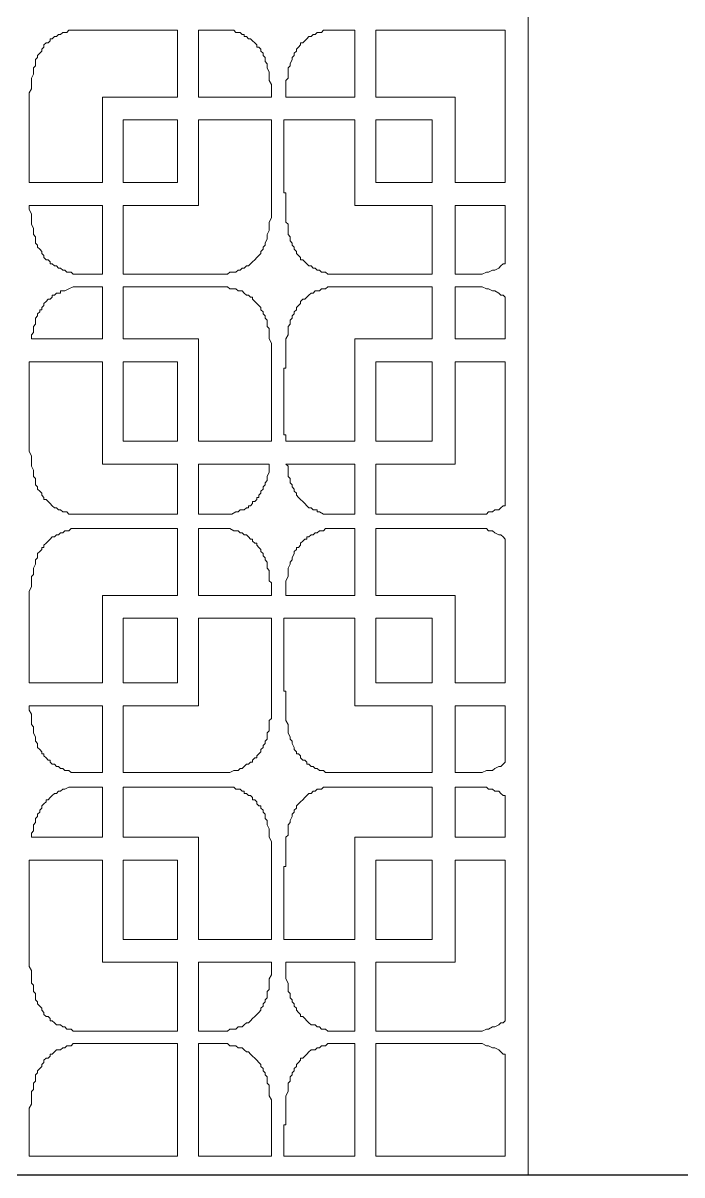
# Model space of a CAD drawing. Extents: x -66030 to 95157, y -13132 to 45879.
# Drawn here: x 64594 to 65827, y 24423 to 26581 of the extents above; entities that cross this region are included whole.
import ezdxf

# ---------------------------------------------------------------- set-up
doc = ezdxf.new("R2010")
doc.units = 0
doc.header["$LTSCALE"] = 100
doc.header["$MEASUREMENT"] = 0
doc.layers.get('0').update_dxf_attribs({"linetype": 'CONTINUOUS'})
doc.layers.add('3', color=11, linetype='CONTINUOUS')

msp = doc.modelspace()

# ---------------------------------------------------------------- linework, layer by layer
at = {"lineweight": 0}
for points in [[(65531.4, 28258.2), (65539.2, 28258.2), (65539.2, 24422.6), (65531.4, 24422.6), (65531.4, 24422.6), (63648.7, 24422.6), (63648.7, 24422.6), (63648.7, 28258.2), (63648.7, 28258.2), (65531.4, 28258.2), (65531.4, 28258.2)], [(64605.7, 26281.8), (64605.7, 26418.5), (64605.7, 26418.5), (64605.7, 26449.8), (64609.6, 26457.6), (64609.6, 26465.4), (64609.6, 26473.2), (64609.6, 26477.1), (64613.5, 26484.9), (64613.5, 26488.8), (64613.5, 26496.6), (64617.4, 26500.5), (64617.4, 26504.5), (64617.4, 26512.3), (64621.3, 26516.2), (64621.3, 26520.1), (64625.2, 26524), (64629.1, 26527.9), (64629.1, 26531.8), (64633, 26535.7), (64633, 26539.6), (64636.9, 26543.5), (64640.8, 26543.5), (64644.7, 26547.4), (64644.7, 26551.3), (64648.6, 26551.3), (64652.5, 26555.2), (64656.5, 26555.2), (64660.4, 26559.1), (64664.3, 26559.1), (64668.2, 26563), (64672.1, 26563), (64676, 26563), (64679.9, 26567), (64683.8, 26567), (64687.7, 26567), (64746.3, 26567), (64883, 26567), (64883, 26442), (64742.4, 26442), (64742.4, 26281.8), (64605.7, 26281.8)], [(65058.8, 26457.6), (65058.8, 26442), (64922.1, 26442), (64922.1, 26567), (64976.7, 26567), (64980.7, 26567), (64988.5, 26567), (64992.4, 26563), (64996.3, 26563), (65000.2, 26563), (65004.1, 26559.1), (65008, 26559.1), (65008, 26555.2), (65011.9, 26555.2), (65015.8, 26551.3), (65019.7, 26551.3), (65023.6, 26547.4), (65023.6, 26547.4), (65027.5, 26543.5), (65031.4, 26539.6), (65031.4, 26535.7), (65035.3, 26535.7), (65039.2, 26531.8), (65039.2, 26527.9), (65043.1, 26524), (65043.1, 26520.1), (65047.1, 26516.2), (65047.1, 26508.4), (65051, 26504.5), (65051, 26500.5), (65051, 26496.6), (65054.9, 26488.8), (65054.9, 26484.9), (65054.9, 26477.1), (65054.9, 26473.2), (65058.8, 26465.4), (65058.8, 26457.6)], [(65215, 26567), (65164.2, 26567), (65160.3, 26567), (65156.4, 26567), (65152.5, 26563), (65148.6, 26563), (65144.7, 26563), (65140.8, 26559.1), (65136.9, 26559.1), (65133, 26555.2), (65129.1, 26555.2), (65125.2, 26551.3), (65125.2, 26551.3), (65121.3, 26547.4), (65117.4, 26543.5), (65113.5, 26543.5), (65113.5, 26539.6), (65109.5, 26535.7), (65105.6, 26531.8), (65105.6, 26527.9), (65101.7, 26524), (65101.7, 26520.1), (65097.8, 26516.2), (65097.8, 26512.3), (65093.9, 26504.5), (65093.9, 26500.5), (65090, 26496.6), (65090, 26488.8), (65090, 26484.9), (65090, 26477.1), (65086.1, 26473.2), (65086.1, 26465.4), (65086.1, 26457.6), (65086.1, 26449.8), (65086.1, 26442), (65215, 26442), (65215, 26567)], [(65496.2, 26567), (65496.2, 26281.8), (65402.5, 26281.8), (65402.5, 26442), (65254.1, 26442), (65254.1, 26567), (65496.2, 26567)], [(65058.8, 26399), (65058.8, 26223.2), (65058.8, 26215.4), (65054.9, 26207.6), (65054.9, 26203.7), (65054.9, 26195.9), (65054.9, 26192), (65051, 26184.2), (65051, 26180.3), (65051, 26176.4), (65047.1, 26168.5), (65047.1, 26164.6), (65043.1, 26160.7), (65043.1, 26156.8), (65039.2, 26152.9), (65039.2, 26149), (65035.3, 26145.1), (65031.4, 26141.2), (65031.4, 26141.2), (65027.5, 26137.3), (65023.6, 26133.4), (65023.6, 26133.4), (65019.7, 26129.5), (65015.8, 26125.6), (65011.9, 26125.6), (65008, 26121.7), (65008, 26121.7), (65004.1, 26121.7), (65000.2, 26117.8), (64996.3, 26117.8), (64992.4, 26113.9), (64988.5, 26113.9), (64980.7, 26113.9), (64976.7, 26110), (64918.2, 26110), (64781.4, 26110), (64781.4, 26238.8), (64922.1, 26238.8), (64922.1, 26399), (65058.8, 26399)], [(64781.4, 26399), (64883, 26399), (64883, 26281.8), (64781.4, 26281.8), (64781.4, 26399)], [(65082.2, 26262.3), (65082.2, 26399), (65215, 26399), (65215, 26238.8), (65359.5, 26238.8), (65359.5, 26110), (65226.7, 26110), (65164.2, 26110), (65160.3, 26113.9), (65156.4, 26113.9), (65152.5, 26113.9), (65148.6, 26117.8), (65144.7, 26117.8), (65140.8, 26121.7), (65136.9, 26121.7), (65133, 26125.6), (65129.1, 26125.6), (65125.2, 26129.5), (65125.2, 26129.5), (65121.3, 26133.4), (65117.4, 26137.3), (65113.5, 26137.3), (65113.5, 26141.2), (65109.5, 26145.1), (65105.6, 26149), (65105.6, 26152.9), (65101.7, 26156.8), (65101.7, 26160.7), (65097.8, 26164.6), (65097.8, 26168.5), (65093.9, 26172.4), (65093.9, 26180.3), (65090, 26184.2), (65090, 26188.1), (65090, 26195.9), (65090, 26203.7), (65086.1, 26207.6), (65086.1, 26215.4), (65086.1, 26223.2), (65086.1, 26231), (65086.1, 26262.3), (65082.2, 26262.3)], [(65254.1, 26399), (65254.1, 26281.8), (65359.5, 26281.8), (65359.5, 26399), (65254.1, 26399)], [(64605.7, 26231), (64609.6, 26223.2), (64609.6, 26215.4), (64609.6, 26207.6), (64609.6, 26203.7), (64613.5, 26195.9), (64613.5, 26188.1), (64613.5, 26184.2), (64617.4, 26180.3), (64617.4, 26172.4), (64617.4, 26168.5), (64621.3, 26164.6), (64621.3, 26160.7), (64625.2, 26156.8), (64629.1, 26152.9), (64629.1, 26149), (64633, 26145.1), (64633, 26141.2), (64636.9, 26137.3), (64640.8, 26137.3), (64644.7, 26133.4), (64644.7, 26129.5), (64648.6, 26129.5), (64652.5, 26125.6), (64656.5, 26125.6), (64660.4, 26121.7), (64664.3, 26121.7), (64668.2, 26117.8), (64672.1, 26117.8), (64676, 26113.9), (64679.9, 26113.9), (64683.8, 26113.9), (64687.7, 26110), (64742.4, 26110), (64742.4, 26238.8), (64605.7, 26238.8), (64605.7, 26231)], [(65496.2, 26238.8), (65496.2, 26129.5), (65496.2, 26129.5), (65492.3, 26129.5), (65488.4, 26125.6), (65484.5, 26121.7), (65476.7, 26117.8), (65472.8, 26117.8), (65465, 26113.9), (65461.1, 26113.9), (65453.3, 26110), (65402.5, 26110), (65402.5, 26238.8), (65496.2, 26238.8)], [(64742.4, 26086.5), (64687.7, 26086.5), (64679.9, 26082.6), (64672.1, 26078.7), (64668.2, 26078.7), (64664.3, 26078.7), (64664.3, 26074.8), (64660.4, 26074.8), (64656.5, 26074.8), (64652.5, 26070.9), (64648.6, 26070.9), (64648.6, 26067), (64644.7, 26063.1), (64640.8, 26063.1), (64636.9, 26059.2), (64636.9, 26059.2), (64633, 26055.3), (64633, 26051.4), (64629.1, 26047.5), (64629.1, 26043.6), (64625.2, 26043.6), (64625.2, 26039.6), (64621.3, 26035.7), (64621.3, 26031.8), (64617.4, 26027.9), (64617.4, 26020.1), (64617.4, 26016.2), (64613.5, 26012.3), (64613.5, 26008.4), (64613.5, 26000.6), (64609.6, 25996.7), (64609.6, 25988.9), (64742.4, 25988.9), (64742.4, 26086.5)], [(65058.8, 25977.1), (65058.8, 25797.5), (64922.1, 25797.5), (64922.1, 25988.9), (64781.4, 25988.9), (64781.4, 26086.5), (64918.2, 26086.5), (64976.7, 26086.5), (64980.7, 26082.6), (64988.5, 26082.6), (64992.4, 26082.6), (64996.3, 26078.7), (65000.2, 26078.7), (65004.1, 26078.7), (65008, 26074.8), (65008, 26074.8), (65011.9, 26070.9), (65015.8, 26070.9), (65019.7, 26067), (65023.6, 26067), (65023.6, 26063.1), (65027.5, 26059.2), (65031.4, 26055.3), (65031.4, 26055.3), (65035.3, 26051.4), (65039.2, 26047.5), (65039.2, 26043.6), (65043.1, 26039.6), (65043.1, 26035.7), (65047.1, 26031.8), (65047.1, 26027.9), (65051, 26024), (65051, 26016.2), (65051, 26012.3), (65054.9, 26008.4), (65054.9, 26000.6), (65054.9, 25996.7), (65054.9, 25988.9), (65058.8, 25981.1), (65058.8, 25977.1)], [(65082.2, 25809.2), (65082.2, 25934.2), (65086.1, 25934.2), (65086.1, 25965.4), (65086.1, 25973.2), (65086.1, 25981.1), (65086.1, 25988.9), (65090, 25996.7), (65090, 26000.6), (65090, 26008.4), (65090, 26012.3), (65093.9, 26016.2), (65093.9, 26024), (65097.8, 26027.9), (65097.8, 26031.8), (65101.7, 26035.7), (65101.7, 26039.6), (65105.6, 26043.6), (65105.6, 26047.5), (65109.5, 26051.4), (65113.5, 26055.3), (65113.5, 26059.2), (65117.4, 26063.1), (65121.3, 26063.1), (65125.2, 26067), (65125.2, 26067), (65129.1, 26070.9), (65133, 26074.8), (65136.9, 26074.8), (65140.8, 26078.7), (65144.7, 26078.7), (65148.6, 26078.7), (65152.5, 26082.6), (65156.4, 26082.6), (65160.3, 26082.6), (65164.2, 26086.5), (65226.7, 26086.5), (65359.5, 26086.5), (65359.5, 25988.9), (65215, 25988.9), (65215, 25797.5), (65086.1, 25797.5), (65086.1, 25809.2), (65082.2, 25809.2)], [(65496.2, 26067), (65496.2, 25988.9), (65402.5, 25988.9), (65402.5, 26086.5), (65453.3, 26086.5), (65461.1, 26082.6), (65465, 26082.6), (65472.8, 26078.7), (65476.7, 26078.7), (65484.5, 26074.8), (65488.4, 26070.9), (65492.3, 26070.9), (65496.2, 26067), (65496.2, 26067)], [(64605.7, 25809.2), (64605.7, 25934.2), (64605.7, 25934.2), (64605.7, 25945.9), (64742.4, 25945.9), (64742.4, 25754.5), (64883, 25754.5), (64883, 25660.8), (64746.3, 25660.8), (64687.7, 25660.8), (64683.8, 25660.8), (64679.9, 25660.8), (64676, 25664.7), (64672.1, 25664.7), (64668.2, 25664.7), (64664.3, 25668.6), (64660.4, 25668.6), (64656.5, 25672.5), (64652.5, 25672.5), (64648.6, 25676.4), (64644.7, 25680.3), (64644.7, 25680.3), (64640.8, 25684.2), (64636.9, 25688.1), (64633, 25688.1), (64633, 25692), (64629.1, 25695.9), (64629.1, 25699.8), (64625.2, 25703.7), (64621.3, 25707.6), (64621.3, 25711.5), (64617.4, 25715.4), (64617.4, 25723.3), (64617.4, 25727.2), (64613.5, 25731.1), (64613.5, 25738.9), (64613.5, 25742.8), (64609.6, 25750.6), (64609.6, 25754.5), (64609.6, 25762.3), (64609.6, 25770.1), (64605.7, 25777.9), (64605.7, 25809.2), (64605.7, 25809.2)], [(64883, 25797.5), (64781.4, 25797.5), (64781.4, 25945.9), (64883, 25945.9), (64883, 25797.5)], [(65496.2, 25945.9), (65496.2, 25680.3), (65496.2, 25676.4), (65492.3, 25676.4), (65488.4, 25672.5), (65484.5, 25668.6), (65476.7, 25668.6), (65472.8, 25664.7), (65465, 25664.7), (65461.1, 25660.8), (65453.3, 25660.8), (65394.7, 25660.8), (65254.1, 25660.8), (65254.1, 25754.5), (65402.5, 25754.5), (65402.5, 25945.9), (65496.2, 25945.9)], [(65359.5, 25945.9), (65359.5, 25797.5), (65254.1, 25797.5), (65254.1, 25945.9), (65359.5, 25945.9)], [(64922.1, 25660.8), (64976.7, 25660.8), (64984.6, 25660.8), (64992.4, 25664.7), (64996.3, 25664.7), (65000.2, 25668.6), (65004.1, 25668.6), (65008, 25668.6), (65011.9, 25672.5), (65015.8, 25672.5), (65015.8, 25676.4), (65019.7, 25676.4), (65023.6, 25680.3), (65023.6, 25684.2), (65027.5, 25684.2), (65031.4, 25688.1), (65031.4, 25692), (65035.3, 25692), (65035.3, 25695.9), (65039.2, 25699.8), (65039.2, 25703.7), (65043.1, 25707.6), (65043.1, 25711.5), (65047.1, 25715.4), (65047.1, 25719.4), (65051, 25723.3), (65051, 25727.2), (65051, 25731.1), (65054.9, 25738.9), (65054.9, 25742.8), (65054.9, 25750.6), (65054.9, 25754.5), (64922.1, 25754.5), (64922.1, 25660.8)], [(65086.1, 25754.5), (65090, 25750.6), (65090, 25742.8), (65090, 25738.9), (65090, 25731.1), (65093.9, 25727.2), (65093.9, 25723.3), (65093.9, 25719.4), (65097.8, 25715.4), (65097.8, 25711.5), (65101.7, 25707.6), (65101.7, 25703.7), (65105.6, 25699.8), (65105.6, 25695.9), (65109.5, 25692), (65109.5, 25692), (65113.5, 25688.1), (65117.4, 25684.2), (65117.4, 25684.2), (65121.3, 25680.3), (65125.2, 25676.4), (65125.2, 25676.4), (65129.1, 25672.5), (65133, 25672.5), (65136.9, 25668.6), (65140.8, 25668.6), (65144.7, 25668.6), (65144.7, 25664.7), (65148.6, 25664.7), (65156.4, 25660.8), (65164.2, 25660.8), (65215, 25660.8), (65215, 25754.5), (65086.1, 25754.5)], [(64605.7, 25344.4), (64605.7, 25485), (64605.7, 25485), (64605.7, 25516.2), (64609.6, 25524.1), (64609.6, 25528), (64609.6, 25535.8), (64609.6, 25543.6), (64613.5, 25547.5), (64613.5, 25555.3), (64613.5, 25559.2), (64617.4, 25567), (64617.4, 25570.9), (64617.4, 25574.8), (64621.3, 25578.7), (64621.3, 25586.6), (64625.2, 25590.5), (64629.1, 25594.4), (64629.1, 25598.3), (64633, 25598.3), (64633, 25602.2), (64636.9, 25606.1), (64640.8, 25610), (64644.7, 25613.9), (64644.7, 25613.9), (64648.6, 25617.8), (64652.5, 25617.8), (64656.5, 25621.7), (64660.4, 25621.7), (64664.3, 25625.6), (64668.2, 25625.6), (64672.1, 25629.5), (64676, 25629.5), (64679.9, 25629.5), (64683.8, 25633.4), (64687.7, 25633.4), (64746.3, 25633.4), (64883, 25633.4), (64883, 25508.4), (64742.4, 25508.4), (64742.4, 25344.4), (64605.7, 25344.4)], [(65058.8, 25524.1), (65058.8, 25508.4), (64922.1, 25508.4), (64922.1, 25633.4), (64976.7, 25633.4), (64980.7, 25633.4), (64988.5, 25629.5), (64992.4, 25629.5), (64996.3, 25629.5), (65000.2, 25625.6), (65004.1, 25625.6), (65008, 25621.7), (65008, 25621.7), (65011.9, 25621.7), (65015.8, 25617.8), (65019.7, 25613.9), (65023.6, 25613.9), (65023.6, 25610), (65027.5, 25606.1), (65031.4, 25606.1), (65031.4, 25602.2), (65035.3, 25598.3), (65039.2, 25594.4), (65039.2, 25590.5), (65043.1, 25586.6), (65043.1, 25582.6), (65047.1, 25578.7), (65047.1, 25574.8), (65051, 25570.9), (65051, 25567), (65051, 25559.2), (65054.9, 25555.3), (65054.9, 25547.5), (65054.9, 25543.6), (65054.9, 25535.8), (65058.8, 25531.9), (65058.8, 25524.1)], [(65215, 25633.4), (65164.2, 25633.4), (65160.3, 25633.4), (65156.4, 25629.5), (65152.5, 25629.5), (65148.6, 25629.5), (65144.7, 25625.6), (65140.8, 25625.6), (65136.9, 25621.7), (65133, 25621.7), (65129.1, 25617.8), (65125.2, 25617.8), (65125.2, 25613.9), (65121.3, 25613.9), (65117.4, 25610), (65113.5, 25606.1), (65113.5, 25602.2), (65109.5, 25598.3), (65105.6, 25598.3), (65105.6, 25594.4), (65101.7, 25590.5), (65101.7, 25586.6), (65097.8, 25578.7), (65097.8, 25574.8), (65093.9, 25570.9), (65093.9, 25567), (65090, 25559.2), (65090, 25555.3), (65090, 25547.5), (65090, 25543.6), (65086.1, 25535.8), (65086.1, 25528), (65086.1, 25524.1), (65086.1, 25516.2), (65086.1, 25508.4), (65215, 25508.4), (65215, 25633.4)], [(65496.2, 25613.9), (65496.2, 25344.4), (65402.5, 25344.4), (65402.5, 25508.4), (65254.1, 25508.4), (65254.1, 25633.4), (65394.7, 25633.4), (65453.3, 25633.4), (65461.1, 25633.4), (65465, 25629.5), (65472.8, 25629.5), (65476.7, 25625.6), (65484.5, 25621.7), (65488.4, 25621.7), (65492.3, 25617.8), (65496.2, 25613.9), (65496.2, 25613.9)], [(65058.8, 25465.5), (65058.8, 25285.8), (65058.8, 25278), (65054.9, 25274.1), (65054.9, 25266.3), (65054.9, 25262.4), (65054.9, 25254.5), (65051, 25250.6), (65051, 25242.8), (65051, 25238.9), (65047.1, 25235), (65047.1, 25231.1), (65043.1, 25227.2), (65043.1, 25223.3), (65039.2, 25219.4), (65039.2, 25215.5), (65035.3, 25211.6), (65031.4, 25207.7), (65031.4, 25203.8), (65027.5, 25203.8), (65023.6, 25199.9), (65023.6, 25196), (65019.7, 25196), (65015.8, 25192), (65011.9, 25192), (65008, 25188.1), (65008, 25188.1), (65004.1, 25184.2), (65000.2, 25184.2), (64996.3, 25180.3), (64992.4, 25180.3), (64988.5, 25180.3), (64980.7, 25176.4), (64976.7, 25176.4), (64918.2, 25176.4), (64781.4, 25176.4), (64781.4, 25301.4), (64922.1, 25301.4), (64922.1, 25465.5), (65058.8, 25465.5)], [(64781.4, 25465.5), (64883, 25465.5), (64883, 25344.4), (64781.4, 25344.4), (64781.4, 25465.5)], [(65082.2, 25328.8), (65082.2, 25465.5), (65215, 25465.5), (65215, 25301.4), (65359.5, 25301.4), (65359.5, 25176.4), (65226.7, 25176.4), (65164.2, 25176.4), (65160.3, 25176.4), (65156.4, 25180.3), (65152.5, 25180.3), (65148.6, 25180.3), (65144.7, 25184.2), (65140.8, 25184.2), (65136.9, 25188.1), (65133, 25188.1), (65129.1, 25192), (65125.2, 25192), (65125.2, 25196), (65121.3, 25199.9), (65117.4, 25199.9), (65113.5, 25203.8), (65113.5, 25207.7), (65109.5, 25211.6), (65105.6, 25211.6), (65105.6, 25215.5), (65101.7, 25219.4), (65101.7, 25223.3), (65097.8, 25231.1), (65097.8, 25235), (65093.9, 25238.9), (65093.9, 25242.8), (65090, 25250.6), (65090, 25254.5), (65090, 25262.4), (65090, 25266.3), (65086.1, 25274.1), (65086.1, 25281.9), (65086.1, 25285.8), (65086.1, 25293.6), (65086.1, 25328.8), (65082.2, 25328.8)], [(65254.1, 25465.5), (65254.1, 25344.4), (65359.5, 25344.4), (65359.5, 25465.5), (65254.1, 25465.5)], [(64605.7, 25293.6), (64609.6, 25285.8), (64609.6, 25281.9), (64609.6, 25274.1), (64609.6, 25266.3), (64613.5, 25262.4), (64613.5, 25254.5), (64613.5, 25250.6), (64617.4, 25242.8), (64617.4, 25238.9), (64617.4, 25235), (64621.3, 25231.1), (64621.3, 25223.3), (64625.2, 25219.4), (64629.1, 25215.5), (64629.1, 25211.6), (64633, 25211.6), (64633, 25207.7), (64636.9, 25203.8), (64640.8, 25199.9), (64644.7, 25199.9), (64644.7, 25196), (64648.6, 25192), (64652.5, 25192), (64656.5, 25188.1), (64660.4, 25188.1), (64664.3, 25184.2), (64668.2, 25184.2), (64672.1, 25180.3), (64676, 25180.3), (64679.9, 25180.3), (64683.8, 25176.4), (64687.7, 25176.4), (64742.4, 25176.4), (64742.4, 25301.4), (64605.7, 25301.4), (64605.7, 25293.6)], [(65496.2, 25301.4), (65496.2, 25196), (65496.2, 25196), (65492.3, 25192), (65488.4, 25188.1), (65484.5, 25188.1), (65476.7, 25184.2), (65472.8, 25180.3), (65465, 25180.3), (65461.1, 25180.3), (65453.3, 25176.4), (65402.5, 25176.4), (65402.5, 25301.4), (65496.2, 25301.4)], [(64742.4, 25149.1), (64687.7, 25149.1), (64679.9, 25149.1), (64672.1, 25145.2), (64668.2, 25145.2), (64664.3, 25141.3), (64664.3, 25141.3), (64660.4, 25141.3), (64656.5, 25137.4), (64652.5, 25137.4), (64648.6, 25133.5), (64648.6, 25133.5), (64644.7, 25129.6), (64640.8, 25125.6), (64636.9, 25125.6), (64636.9, 25121.7), (64633, 25117.8), (64633, 25117.8), (64629.1, 25113.9), (64629.1, 25110), (64625.2, 25106.1), (64625.2, 25102.2), (64621.3, 25098.3), (64621.3, 25094.4), (64617.4, 25090.5), (64617.4, 25086.6), (64617.4, 25082.7), (64613.5, 25078.8), (64613.5, 25071), (64613.5, 25067.1), (64609.6, 25063.2), (64609.6, 25055.3), (64742.4, 25055.3), (64742.4, 25149.1)], [(65058.8, 25039.7), (65058.8, 24863.9), (64922.1, 24863.9), (64922.1, 25055.3), (64781.4, 25055.3), (64781.4, 25149.1), (64918.2, 25149.1), (64976.7, 25149.1), (64980.7, 25149.1), (64988.5, 25149.1), (64992.4, 25145.2), (64996.3, 25145.2), (65000.2, 25145.2), (65004.1, 25141.3), (65008, 25141.3), (65008, 25137.4), (65011.9, 25137.4), (65015.8, 25133.5), (65019.7, 25133.5), (65023.6, 25129.6), (65023.6, 25125.6), (65027.5, 25125.6), (65031.4, 25121.7), (65031.4, 25117.8), (65035.3, 25113.9), (65039.2, 25113.9), (65039.2, 25110), (65043.1, 25106.1), (65043.1, 25102.2), (65047.1, 25098.3), (65047.1, 25090.5), (65051, 25086.6), (65051, 25082.7), (65051, 25078.8), (65054.9, 25071), (65054.9, 25067.1), (65054.9, 25059.2), (65054.9, 25055.3), (65058.8, 25047.5), (65058.8, 25039.7)], [(65082.2, 24863.9), (65082.2, 25000.7), (65086.1, 25000.7), (65086.1, 25031.9), (65086.1, 25039.7), (65086.1, 25047.5), (65086.1, 25055.3), (65090, 25059.2), (65090, 25067.1), (65090, 25071), (65090, 25078.8), (65093.9, 25082.7), (65093.9, 25086.6), (65097.8, 25094.4), (65097.8, 25098.3), (65101.7, 25102.2), (65101.7, 25106.1), (65105.6, 25110), (65105.6, 25113.9), (65109.5, 25117.8), (65113.5, 25121.7), (65113.5, 25121.7), (65117.4, 25125.6), (65121.3, 25129.6), (65125.2, 25133.5), (65125.2, 25133.5), (65129.1, 25137.4), (65133, 25137.4), (65136.9, 25141.3), (65140.8, 25141.3), (65144.7, 25145.2), (65148.6, 25145.2), (65152.5, 25145.2), (65156.4, 25149.1), (65160.3, 25149.1), (65164.2, 25149.1), (65226.7, 25149.1), (65359.5, 25149.1), (65359.5, 25055.3), (65215, 25055.3), (65215, 24863.9), (65082.2, 24863.9)], [(65496.2, 25129.6), (65496.2, 25055.3), (65402.5, 25055.3), (65402.5, 25149.1), (65453.3, 25149.1), (65461.1, 25149.1), (65465, 25145.2), (65472.8, 25145.2), (65476.7, 25141.3), (65484.5, 25141.3), (65488.4, 25137.4), (65492.3, 25133.5), (65496.2, 25133.5), (65496.2, 25129.6)], [(64605.7, 24844.4), (64605.7, 25000.7), (64605.7, 25000.7), (64605.7, 25012.4), (64742.4, 25012.4), (64742.4, 24821), (64883, 24821), (64883, 24692.1), (64746.3, 24692.1), (64687.7, 24692.1), (64683.8, 24696), (64679.9, 24696), (64676, 24696), (64672.1, 24699.9), (64668.2, 24699.9), (64664.3, 24703.8), (64660.4, 24703.8), (64656.5, 24703.8), (64652.5, 24707.7), (64648.6, 24711.6), (64644.7, 24711.6), (64644.7, 24715.5), (64640.8, 24719.4), (64636.9, 24719.4), (64633, 24723.3), (64633, 24727.2), (64629.1, 24731.1), (64629.1, 24735.1), (64625.2, 24739), (64621.3, 24742.9), (64621.3, 24746.8), (64617.4, 24750.7), (64617.4, 24754.6), (64617.4, 24762.4), (64613.5, 24766.3), (64613.5, 24770.2), (64613.5, 24778), (64609.6, 24781.9), (64609.6, 24789.7), (64609.6, 24797.5), (64609.6, 24805.4), (64605.7, 24813.2), (64605.7, 24844.4), (64605.7, 24844.4)], [(64883, 24863.9), (64883, 25012.4), (64781.4, 25012.4), (64781.4, 24863.9), (64883, 24863.9)], [(65496.2, 25012.4), (65496.2, 24711.6), (65496.2, 24711.6), (65492.3, 24707.7), (65488.4, 24707.7), (65484.5, 24703.8), (65476.7, 24699.9), (65472.8, 24699.9), (65465, 24696), (65461.1, 24696), (65453.3, 24692.1), (65394.7, 24692.1), (65254.1, 24692.1), (65254.1, 24821), (65402.5, 24821), (65402.5, 25012.4), (65496.2, 25012.4)], [(65359.5, 25012.4), (65359.5, 24863.9), (65254.1, 24863.9), (65254.1, 25012.4), (65359.5, 25012.4)], [(65058.8, 24821), (65058.8, 24801.5), (65058.8, 24797.5), (65054.9, 24789.7), (65054.9, 24781.9), (65054.9, 24778), (65054.9, 24770.2), (65051, 24766.3), (65051, 24762.4), (65051, 24754.6), (65047.1, 24750.7), (65047.1, 24746.8), (65043.1, 24742.9), (65043.1, 24739), (65039.2, 24735.1), (65039.2, 24731.1), (65035.3, 24727.2), (65031.4, 24723.3), (65031.4, 24723.3), (65027.5, 24719.4), (65023.6, 24715.5), (65023.6, 24715.5), (65019.7, 24711.6), (65015.8, 24707.7), (65011.9, 24707.7), (65008, 24703.8), (65008, 24703.8), (65004.1, 24699.9), (65000.2, 24699.9), (64996.3, 24699.9), (64992.4, 24696), (64988.5, 24696), (64980.7, 24696), (64976.7, 24692.1), (64922.1, 24692.1), (64922.1, 24821), (65058.8, 24821)], [(65215, 24692.1), (65215, 24821), (65086.1, 24821), (65086.1, 24813.2), (65086.1, 24805.4), (65086.1, 24797.5), (65086.1, 24789.7), (65090, 24781.9), (65090, 24778), (65090, 24770.2), (65090, 24766.3), (65093.9, 24762.4), (65093.9, 24754.6), (65097.8, 24750.7), (65097.8, 24746.8), (65101.7, 24742.9), (65101.7, 24739), (65105.6, 24735.1), (65105.6, 24731.1), (65109.5, 24727.2), (65113.5, 24723.3), (65113.5, 24719.4), (65117.4, 24719.4), (65121.3, 24715.5), (65125.2, 24711.6), (65125.2, 24711.6), (65129.1, 24707.7), (65133, 24703.8), (65136.9, 24703.8), (65140.8, 24703.8), (65144.7, 24699.9), (65148.6, 24699.9), (65152.5, 24696), (65156.4, 24696), (65160.3, 24696), (65164.2, 24692.1), (65215, 24692.1)], [(64883, 24457.7), (64605.7, 24457.7), (64605.7, 24516.3), (64605.7, 24516.3), (64605.7, 24547.6), (64609.6, 24555.4), (64609.6, 24563.2), (64609.6, 24571), (64609.6, 24578.8), (64613.5, 24582.7), (64613.5, 24590.5), (64613.5, 24594.4), (64617.4, 24598.3), (64617.4, 24606.2), (64617.4, 24610.1), (64621.3, 24614), (64621.3, 24617.9), (64625.2, 24621.8), (64629.1, 24625.7), (64629.1, 24629.6), (64633, 24633.5), (64633, 24637.4), (64636.9, 24641.3), (64640.8, 24641.3), (64644.7, 24645.2), (64644.7, 24649.1), (64648.6, 24649.1), (64652.5, 24653), (64656.5, 24656.9), (64660.4, 24656.9), (64664.3, 24656.9), (64668.2, 24660.8), (64672.1, 24660.8), (64676, 24664.7), (64679.9, 24664.7), (64683.8, 24664.7), (64687.7, 24668.7), (64746.3, 24668.7), (64883, 24668.7), (64883, 24457.7)], [(65058.8, 24457.7), (64922.1, 24457.7), (64922.1, 24668.7), (64976.7, 24668.7), (64980.7, 24664.7), (64988.5, 24664.7), (64992.4, 24664.7), (64996.3, 24660.8), (65000.2, 24660.8), (65004.1, 24660.8), (65008, 24656.9), (65008, 24656.9), (65011.9, 24653), (65015.8, 24653), (65019.7, 24649.1), (65023.6, 24645.2), (65023.6, 24645.2), (65027.5, 24641.3), (65031.4, 24637.4), (65031.4, 24637.4), (65035.3, 24633.5), (65039.2, 24629.6), (65039.2, 24625.7), (65043.1, 24621.8), (65043.1, 24617.9), (65047.1, 24614), (65047.1, 24610.1), (65051, 24606.2), (65051, 24598.3), (65051, 24594.4), (65054.9, 24590.5), (65054.9, 24582.7), (65054.9, 24578.8), (65054.9, 24571), (65058.8, 24563.2), (65058.8, 24559.3), (65058.8, 24457.7)], [(65215, 24457.7), (65082.2, 24457.7), (65082.2, 24516.3), (65086.1, 24516.3), (65086.1, 24547.6), (65086.1, 24555.4), (65086.1, 24563.2), (65086.1, 24571), (65090, 24578.8), (65090, 24582.7), (65090, 24590.5), (65090, 24594.4), (65093.9, 24598.3), (65093.9, 24606.2), (65097.8, 24610.1), (65097.8, 24614), (65101.7, 24617.9), (65101.7, 24621.8), (65105.6, 24625.7), (65105.6, 24629.6), (65109.5, 24633.5), (65113.5, 24637.4), (65113.5, 24641.3), (65117.4, 24641.3), (65121.3, 24645.2), (65125.2, 24649.1), (65125.2, 24649.1), (65129.1, 24653), (65133, 24656.9), (65136.9, 24656.9), (65140.8, 24656.9), (65144.7, 24660.8), (65148.6, 24660.8), (65152.5, 24664.7), (65156.4, 24664.7), (65160.3, 24664.7), (65164.2, 24668.7), (65215, 24668.7), (65215, 24457.7)], [(65496.2, 24649.1), (65496.2, 24457.7), (65254.1, 24457.7), (65254.1, 24668.7), (65394.7, 24668.7), (65453.3, 24668.7), (65461.1, 24664.7), (65465, 24664.7), (65472.8, 24660.8), (65476.7, 24660.8), (65484.5, 24656.9), (65488.4, 24653), (65492.3, 24649.1), (65496.2, 24649.1), (65496.2, 24649.1)]]:
    msp.add_lwpolyline(points, close=True, dxfattribs=at)
at = {"layer": '3'}
msp.add_line((-66009.4, 24422.6), (95156.9, 24422.6), dxfattribs=at)

doc.saveas('drawing.dxf')
